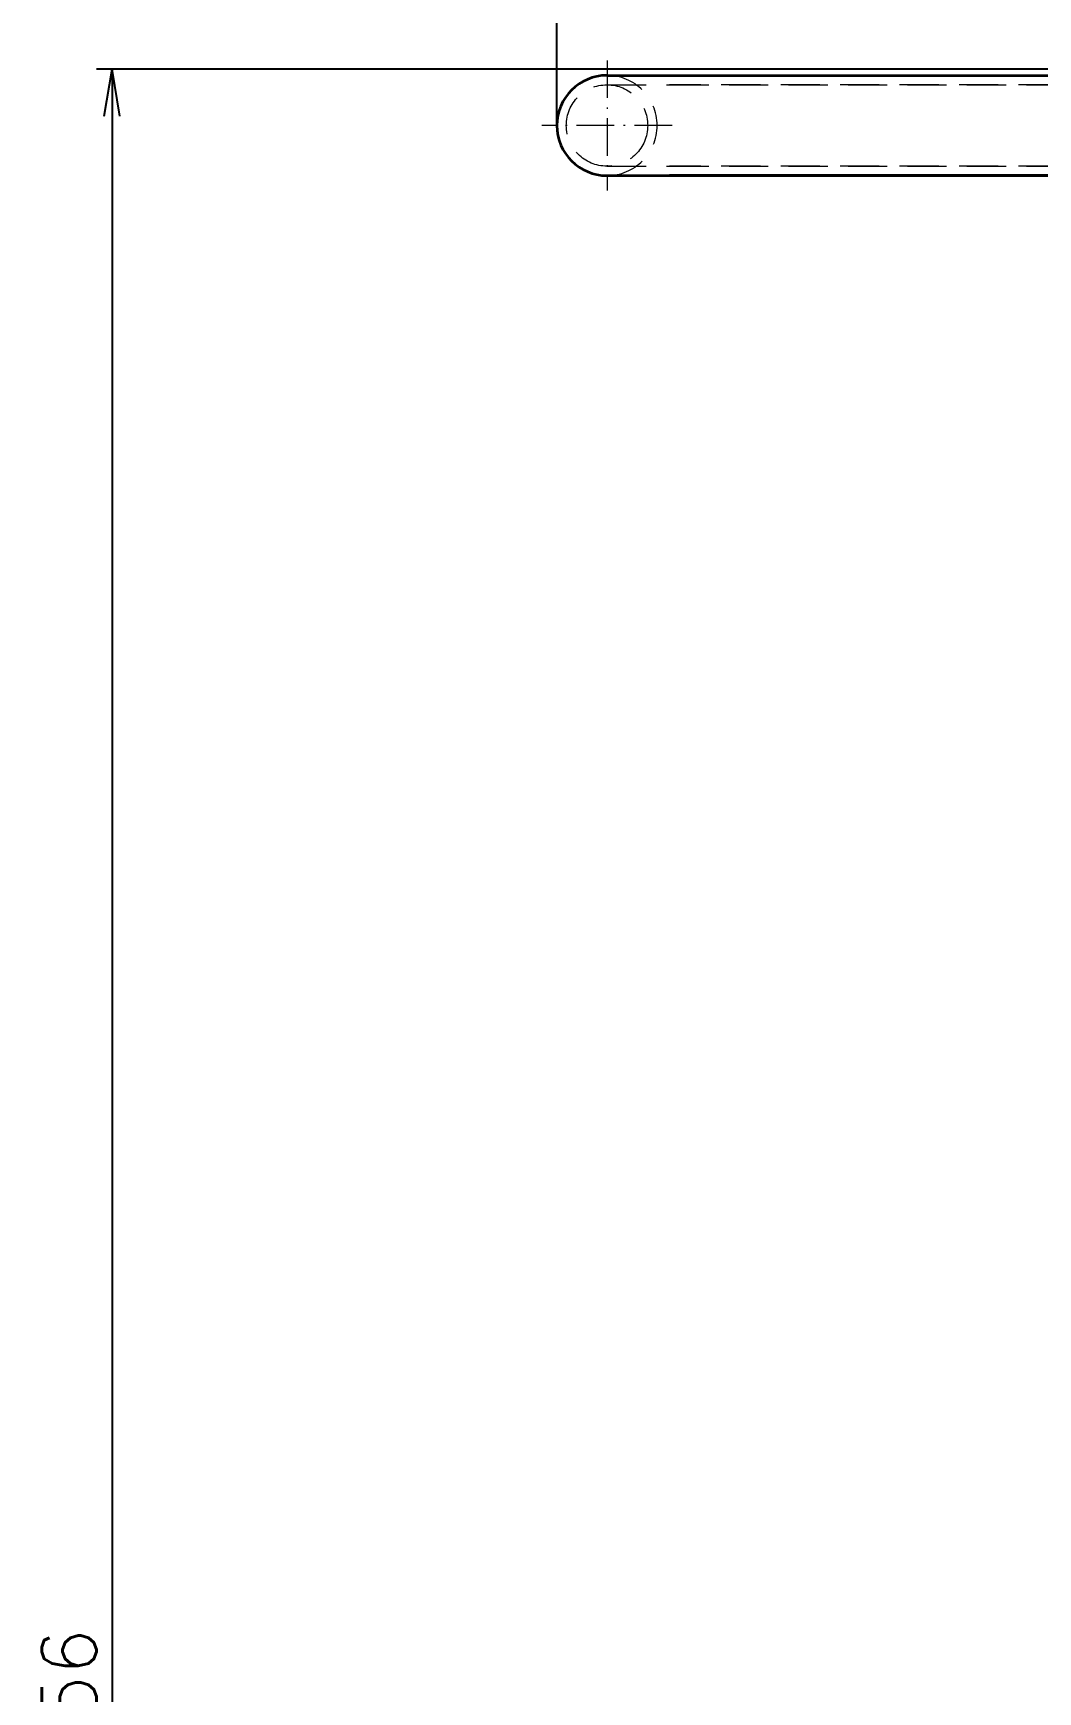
# Model space of a CAD drawing. Header units: millimetres. Extents: x -10155 to 20189, y -25550 to -22580.
# Drawn here: x -8492 to -8171, y -23448 to -22919 of the extents above; entities that cross this region are included whole.
import ezdxf

# ---------------------------------------------------------------- set-up
doc = ezdxf.new("R2010")
doc.units = ezdxf.units.MM
for name, pattern in [('CENTER-HOKUTO', [23, 20, -1, 1, -1]), ('DASHDOT', [18.5, 12, -3, 0.5, -3]), ('HIDDEN-HOKUTO', [3.8, 2.5, -1.3])]:
    doc.linetypes.add(name, pattern=pattern)
doc.layers.add('AM_7', color=2, linetype='CENTER-HOKUTO', lineweight=30)
doc.layers.add('AM_HID', color=1, linetype='HIDDEN-HOKUTO', lineweight=25)
doc.layers.add('word_dim', color=253, linetype='Continuous')
doc.styles.get("Standard").update_dxf_attribs({"font": 'romans.shx', "bigfont": 'bigfont.shx'})
doc.dimstyles.new('RS-1-5', dxfattribs={"dimscale": 5, "dimtxt": 3.5, "dimasz": 3, "dimexe": 1, "dimexo": 0, "dimgap": 1, "dimtad": 3, "dimdsep": 46, "dimtxsty": 'Standard', "dimblk1": 'OPEN', "dimblk2": 'OPEN', "dimsah": 1, "dimcen": 0, "dimclrd": 256, "dimclre": 256, "dimclrt": 3, "dimadec": 0, "dimazin": 0, "dimtfac": 1, "dimtmove": 0, "dimatfit": 3, "dimldrblk": 'OPEN', "dimfxl": 0, "dimtolj": 1, "dimtzin": 0, "dimarcsym": 0})

# ---------------------------------------------------------------- blocks, each defined once
blk = doc.blocks.new('_Open')
at = {"color": 0, "lineweight": -2}
for p, q in [((-1, 0.167), (0, 0)), ((-1, -0.167), (0, 0)), ((0, 0), (-1, 0))]:
    blk.add_line(p, q, dxfattribs=at)
blk = doc.blocks.new('*D755')
at = {"layer": 'DEFPOINTS', "color": 0, "ltscale": 2}
for p in [(-7533.44, -22750.69), (-8324.45, -22948), (-7533.44, -23067)]:
    blk.add_point(p, dxfattribs=at)
at = {"layer": 'word_dim', "lineweight": -2, "ltscale": 2}
for p, q in [((-8324.45, -22948), (-8324.45, -22745.69)), ((-7533.44, -23067), (-7533.44, -22745.69)), ((-8309.45, -22750.69), (-7548.44, -22750.69))]:
    blk.add_line(p, q, dxfattribs=at)
at = {"layer": 'word_dim', "lineweight": -2, "ltscale": 2, "xscale": 15, "yscale": 15, "zscale": 15, "rotation": 180}
blk.add_blockref('_Open', (-8324.45, -22750.69), dxfattribs=at)
at = {"layer": 'word_dim', "lineweight": -2, "ltscale": 2, "xscale": 15, "yscale": 15, "zscale": 15}
blk.add_blockref('_Open', (-7533.44, -22750.69), dxfattribs=at)
at = {"layer": 'word_dim', "color": 3, "ltscale": 2, "insert": (-7928.94, -22736.94), "char_height": 17.5, "attachment_point": 5}
blk.add_mtext('\\A1;791', dxfattribs=at)
blk = doc.blocks.new('*D756')
at = {"layer": 'DEFPOINTS', "color": 0, "ltscale": 2}
for p in [(-8113.45, -22930), (-8466.55, -23986), (-7767.44, -23986)]:
    blk.add_point(p, dxfattribs=at)
at = {"layer": 'word_dim', "lineweight": -2, "ltscale": 2}
for p, q in [((-8113.45, -22930), (-8471.55, -22930)), ((-8466.55, -22945), (-8466.55, -23971)), ((-7767.44, -23986), (-8471.55, -23986))]:
    blk.add_line(p, q, dxfattribs=at)
at = {"layer": 'word_dim', "lineweight": -2, "ltscale": 2, "xscale": 15, "yscale": 15, "zscale": 15}
for p, rotation in [((-8466.55, -22930), 90), ((-8466.55, -23986), 270)]:
    blk.add_blockref('_Open', p, dxfattribs=dict(at, rotation=rotation))
at = {"layer": 'word_dim', "color": 3, "ltscale": 2, "insert": (-8480.3, -23458), "char_height": 17.5, "attachment_point": 5, "rotation": 90}
blk.add_mtext('\\A1;1056', dxfattribs=at)

msp = doc.modelspace()

# ---------------------------------------------------------------- linework, layer by layer
at = {"color": 7, "lineweight": 35}
for p, q in [((-8308.446, -22932.004), (-8288.446, -22932.004)), ((-8288.446, -22932.004), (-8088.446, -22932.004)), ((-8308.446, -22964.004), (-8288.446, -22964.004)), ((-8308.446, -22964.004), (-8288.446, -22964.004)), ((-8288.446, -22964.004), (-8146.998, -22964.004)), ((-8128.446, -22964.004), (-8288.446, -22964.004))]:
    msp.add_line(p, q, dxfattribs=at)
msp.add_arc((-8308.446, -22948.004), 16, 90, 270, dxfattribs=at)
msp.add_arc((-8308.446, -22948.004), 16, 90, 270, dxfattribs=at)
at = {"layer": 'AM_7', "color": 2, "linetype": 'DASHDOT', "lineweight": 13}
for p, q in [((-8308.446, -22927.204), (-8308.446, -22968.804)), ((-8287.646, -22948.004), (-8329.246, -22948.004))]:
    msp.add_line(p, q, dxfattribs=at)
at = {"layer": 'AM_HID', "color": 1, "lineweight": 13, "ltscale": 5}
for p, q in [((-8308.446, -22932.004), (-8288.446, -22932.004)), ((-8088.446, -22932.004), (-8288.446, -22932.004)), ((-8308.446, -22935.004), (-8288.446, -22935.004)), ((-8308.446, -22935.004), (-8288.446, -22935.004)), ((-8288.446, -22935.004), (-8088.446, -22935.004)), ((-8088.446, -22935.004), (-8288.446, -22935.004)), ((-8308.446, -22961.004), (-8288.446, -22961.004)), ((-8308.446, -22961.004), (-8288.446, -22961.004)), ((-8288.446, -22961.004), (-8143.828, -22961.004)), ((-8088.446, -22961.004), (-8288.446, -22961.004))]:
    msp.add_line(p, q, dxfattribs=at)
msp.add_circle((-8308.446, -22948.004), 13, dxfattribs=at)
msp.add_circle((-8308.446, -22948.004), 13, dxfattribs=at)
msp.add_arc((-8308.446, -22948.004), 16, 270, 90, dxfattribs=at)
msp.add_arc((-8308.446, -22948.004), 16, 270, 90, dxfattribs=at)

# ---------------------------------------------------------------- dimensions: what is measured, and where the dimension line sits
at = {"layer": 'word_dim', "ltscale": 2}
dim = msp.add_linear_dim(base=(-7533.444, -22750.69), p1=(-8324.446, -22948.004), p2=(-7533.444, -23067.004), dimstyle='RS-1-5', dxfattribs=at)
dim.commit()
dim.dimension.update_dxf_attribs({"geometry": '*D755', "text_midpoint": (-7928.945, -22736.94)})
dim = msp.add_linear_dim(base=(-8466.547, -23986.004), p1=(-8113.446, -22930.004), p2=(-7767.444, -23986.004), angle=90, dimstyle='RS-1-5', dxfattribs=at)
dim.commit()
dim.dimension.update_dxf_attribs({"geometry": '*D756', "text_midpoint": (-8480.297, -23458.004)})

doc.saveas('drawing.dxf')
